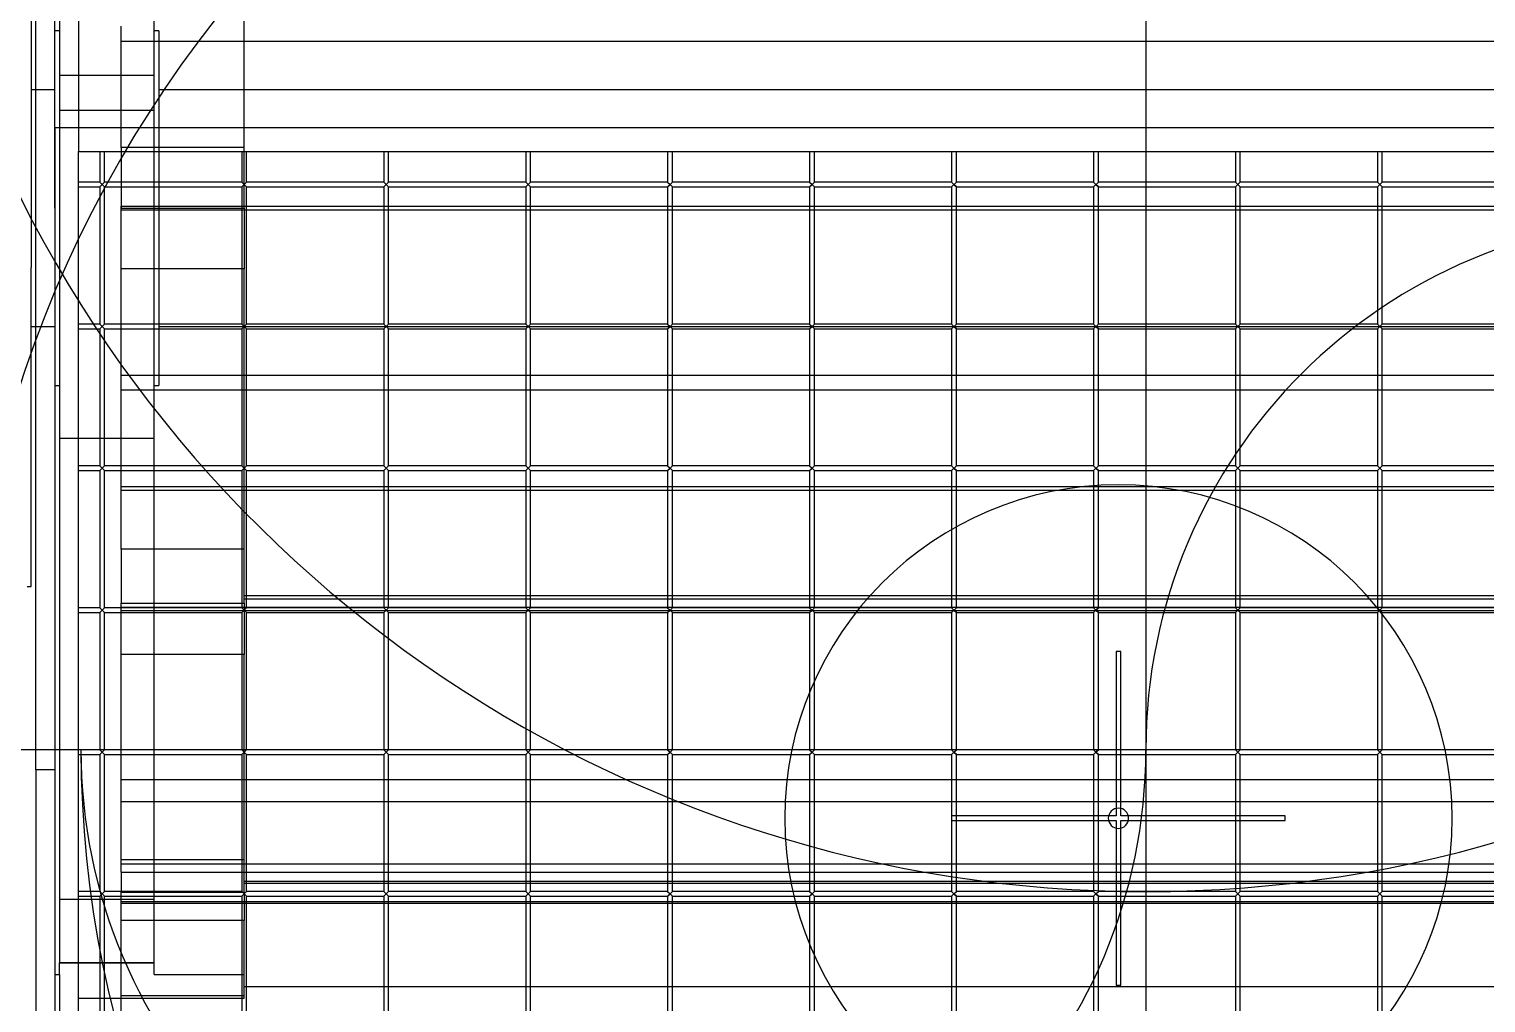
# Model space of a CAD drawing. Header units: millimetres. Extents: x 522027 to 600964, y -380282 to -298602.
# Drawn here: x 561155 to 561462.8, y -339827.7 to -339621.8 of the extents above; entities that cross this region are included whole.
import ezdxf

# ---------------------------------------------------------------- set-up
doc = ezdxf.new("R2010")
doc.units = ezdxf.units.MM
doc.layers.add('prlm-VMC', color=82, linetype='Continuous', lineweight=25)

msp = doc.modelspace()

# ---------------------------------------------------------------- linework, layer by layer
at = {"layer": 'prlm-VMC'}
for p, q in [((561391, -339178.89), (561391, -340099.13)), ((561160.46, -339642.63), (561160.46, -339384.63)), ((561165.46, -339389.63), (561165.46, -339647.63)), ((561156.46, -339778.4), (561156.46, -339540.87)), ((561155.46, -339579.63), (561155.46, -339672.15)), ((561200.46, -339659.63), (561200.46, -339587.51)), ((561161.46, -339597.63), (561161.46, -339638.97)), ((561181.46, -339638.97), (561181.46, -339597.63)), ((561160.46, -339659.63), (561160.46, -339622.13)), ((561161.46, -339622.13), (561160.46, -339622.13)), ((561174.46, -339624.33), (561174.46, -339621.19)), ((561182.46, -339622.13), (561181.46, -339622.13)), ((561182.46, -339622.13), (561182.46, -339659.63)), ((561174.46, -339624.33), (561604.96, -339624.33)), ((561174.46, -339646.78), (561174.46, -339624.34)), ((561181.46, -339631.58), (561161.46, -339631.58)), ((561181.46, -339631.58), (561161.46, -339631.58)), ((561160.46, -339634.63), (561155.46, -339634.63)), ((561587.96, -339634.63), (561182.46, -339634.63)), ((561181.46, -339638.97), (561161.46, -339638.97)), ((561161.46, -339638.97), (561161.46, -339659.63)), ((561181.46, -339638.97), (561161.46, -339638.97)), ((561181.46, -339659.63), (561181.46, -339638.97)), ((561609.96, -339642.63), (561160.46, -339642.63)), ((561160.46, -339642.63), (561160.46, -339934.63)), ((561165.46, -339929.63), (561165.46, -339647.63)), ((561165.46, -339647.63), (561604.96, -339647.63)), ((561169.96, -339647.63), (561169.96, -339654.13)), ((561170.96, -339654.13), (561170.96, -339647.63)), ((561174.46, -339646.78), (561174.46, -339659.63)), ((561200.46, -339646.78), (561174.46, -339646.78)), ((561199.96, -339647.63), (561199.96, -339654.13)), ((561200.96, -339654.13), (561200.96, -339647.63)), ((561229.96, -339647.63), (561229.96, -339654.13)), ((561230.96, -339654.13), (561230.96, -339647.63)), ((561259.96, -339647.63), (561259.96, -339654.13)), ((561260.96, -339654.13), (561260.96, -339647.63)), ((561289.96, -339647.63), (561289.96, -339654.13)), ((561290.96, -339654.13), (561290.96, -339647.63)), ((561319.96, -339647.63), (561319.96, -339654.13)), ((561320.96, -339654.13), (561320.96, -339647.63)), ((561349.96, -339647.63), (561349.96, -339654.13)), ((561350.96, -339654.13), (561350.96, -339647.63)), ((561379.96, -339647.63), (561379.96, -339654.13)), ((561380.96, -339654.13), (561380.96, -339647.63)), ((561409.96, -339647.63), (561409.96, -339654.13)), ((561410.96, -339654.13), (561410.96, -339647.63)), ((561439.96, -339647.63), (561439.96, -339654.13)), ((561440.96, -339654.13), (561440.96, -339647.63)), ((561169.96, -339654.13), (561165.46, -339654.13)), ((561169.96, -339654.13), (561170.46, -339654.63)), ((561169.96, -339654.13), (561170.46, -339654.63)), ((561170.46, -339654.63), (561170.96, -339654.13)), ((561170.96, -339654.13), (561170.46, -339654.63)), ((561199.96, -339654.13), (561170.96, -339654.13)), ((561199.96, -339654.13), (561200.46, -339654.63)), ((561199.96, -339654.13), (561200.46, -339654.63)), ((561200.46, -339654.63), (561200.96, -339654.13)), ((561200.96, -339654.13), (561200.46, -339654.63)), ((561229.96, -339654.13), (561200.96, -339654.13)), ((561229.96, -339654.13), (561230.46, -339654.63)), ((561229.96, -339654.13), (561230.46, -339654.63)), ((561230.46, -339654.63), (561230.96, -339654.13)), ((561230.96, -339654.13), (561230.46, -339654.63)), ((561259.96, -339654.13), (561230.96, -339654.13)), ((561259.96, -339654.13), (561260.46, -339654.63)), ((561259.96, -339654.13), (561260.46, -339654.63)), ((561260.46, -339654.63), (561260.96, -339654.13)), ((561260.96, -339654.13), (561260.46, -339654.63)), ((561289.96, -339654.13), (561260.96, -339654.13)), ((561289.96, -339655.13), (561290.96, -339654.13)), ((561289.96, -339654.13), (561290.46, -339654.63)), ((561289.96, -339654.13), (561290.46, -339654.63)), ((561289.96, -339655.13), (561290.96, -339654.13)), ((561290.46, -339654.63), (561290.96, -339654.13)), ((561319.96, -339654.13), (561290.96, -339654.13)), ((561319.96, -339655.13), (561320.96, -339654.13)), ((561319.96, -339654.13), (561320.46, -339654.63)), ((561319.96, -339654.13), (561320.46, -339654.63)), ((561319.96, -339655.13), (561320.96, -339654.13)), ((561320.46, -339654.63), (561320.96, -339654.13)), ((561349.96, -339654.13), (561320.96, -339654.13)), ((561349.96, -339655.13), (561350.96, -339654.13)), ((561349.96, -339654.13), (561350.46, -339654.63)), ((561349.96, -339655.13), (561350.96, -339654.13)), ((561349.96, -339654.13), (561350.46, -339654.63)), ((561349.96, -339655.13), (561350.96, -339654.13)), ((561379.96, -339654.13), (561350.96, -339654.13)), ((561379.96, -339655.13), (561380.96, -339654.13)), ((561379.96, -339654.13), (561380.46, -339654.63)), ((561379.96, -339655.13), (561380.96, -339654.13)), ((561379.96, -339654.13), (561380.46, -339654.63)), ((561379.96, -339655.13), (561380.96, -339654.13)), ((561409.96, -339654.13), (561380.96, -339654.13)), ((561409.96, -339655.13), (561410.96, -339654.13)), ((561409.96, -339654.13), (561410.46, -339654.63)), ((561409.96, -339655.13), (561410.96, -339654.13)), ((561409.96, -339654.13), (561410.46, -339654.63)), ((561409.96, -339655.13), (561410.96, -339654.13)), ((561439.96, -339654.13), (561410.96, -339654.13)), ((561439.96, -339655.13), (561440.96, -339654.13)), ((561439.96, -339654.13), (561440.46, -339654.63)), ((561439.96, -339655.13), (561440.96, -339654.13)), ((561439.96, -339654.13), (561440.46, -339654.63)), ((561439.96, -339655.13), (561440.96, -339654.13)), ((561469.96, -339654.13), (561440.96, -339654.13)), ((561165.46, -339655.13), (561169.96, -339655.13)), ((561169.96, -339655.13), (561170.46, -339654.63)), ((561169.96, -339655.13), (561170.46, -339654.63)), ((561169.96, -339655.13), (561169.96, -339684.13)), ((561170.96, -339655.13), (561170.46, -339654.63)), ((561170.46, -339654.63), (561170.96, -339655.13)), ((561170.96, -339655.13), (561199.96, -339655.13)), ((561170.96, -339684.13), (561170.96, -339655.13)), ((561199.96, -339655.13), (561200.46, -339654.63)), ((561199.96, -339655.13), (561200.46, -339654.63)), ((561199.96, -339655.13), (561199.96, -339684.13)), ((561200.96, -339655.13), (561200.46, -339654.63)), ((561200.46, -339654.63), (561200.96, -339655.13)), ((561200.96, -339655.13), (561229.96, -339655.13)), ((561200.96, -339684.13), (561200.96, -339655.13)), ((561229.96, -339655.13), (561230.46, -339654.63)), ((561229.96, -339655.13), (561230.46, -339654.63)), ((561229.96, -339655.13), (561229.96, -339684.13)), ((561230.96, -339655.13), (561230.46, -339654.63)), ((561230.46, -339654.63), (561230.96, -339655.13)), ((561230.96, -339655.13), (561259.96, -339655.13)), ((561230.96, -339684.13), (561230.96, -339655.13)), ((561259.96, -339655.13), (561260.46, -339654.63)), ((561259.96, -339655.13), (561260.46, -339654.63)), ((561259.96, -339655.13), (561259.96, -339684.13)), ((561260.96, -339655.13), (561260.46, -339654.63)), ((561260.46, -339654.63), (561260.96, -339655.13)), ((561260.96, -339655.13), (561289.96, -339655.13)), ((561260.96, -339684.13), (561260.96, -339655.13)), ((561289.96, -339655.13), (561290.46, -339654.63)), ((561289.96, -339655.13), (561289.96, -339684.13)), ((561290.96, -339655.13), (561290.46, -339654.63)), ((561290.46, -339654.63), (561290.96, -339655.13)), ((561290.96, -339655.13), (561319.96, -339655.13)), ((561290.96, -339684.13), (561290.96, -339655.13)), ((561319.96, -339655.13), (561320.46, -339654.63)), ((561319.96, -339655.13), (561319.96, -339684.13)), ((561320.96, -339655.13), (561320.46, -339654.63)), ((561320.46, -339654.63), (561320.96, -339655.13)), ((561320.96, -339655.13), (561349.96, -339655.13)), ((561320.96, -339684.13), (561320.96, -339655.13)), ((561349.96, -339655.13), (561350.46, -339654.63)), ((561349.96, -339655.13), (561349.96, -339684.13)), ((561350.96, -339655.13), (561350.46, -339654.63)), ((561350.46, -339654.63), (561350.96, -339655.13)), ((561350.96, -339655.13), (561379.96, -339655.13)), ((561350.96, -339684.13), (561350.96, -339655.13)), ((561379.96, -339655.13), (561380.46, -339654.63)), ((561379.96, -339655.13), (561379.96, -339684.13)), ((561380.96, -339655.13), (561380.46, -339654.63)), ((561380.46, -339654.63), (561380.96, -339655.13)), ((561380.96, -339655.13), (561409.96, -339655.13)), ((561380.96, -339684.13), (561380.96, -339655.13)), ((561409.96, -339655.13), (561410.46, -339654.63)), ((561409.96, -339655.13), (561409.96, -339684.13)), ((561410.96, -339655.13), (561410.46, -339654.63)), ((561410.46, -339654.63), (561410.96, -339655.13)), ((561410.96, -339655.13), (561439.96, -339655.13)), ((561410.96, -339684.13), (561410.96, -339655.13)), ((561439.96, -339655.13), (561440.46, -339654.63)), ((561439.96, -339655.13), (561439.96, -339684.13)), ((561440.96, -339655.13), (561440.46, -339654.63)), ((561440.46, -339654.63), (561440.96, -339655.13)), ((561440.96, -339655.13), (561469.96, -339655.13)), ((561440.96, -339684.13), (561440.96, -339655.13)), ((561160.46, -339659.63), (561160.46, -339697.13)), ((561161.46, -339659.63), (561161.46, -339708.35)), ((561174.46, -339659.24), (561199.96, -339659.24)), ((561174.46, -339684.13), (561174.46, -339659.24)), ((561174.46, -339659.63), (561200.46, -339659.63)), ((561174.46, -339659.63), (561200.46, -339659.63)), ((561174.46, -339660.02), (561604.96, -339660.02)), ((561181.46, -339708.35), (561181.46, -339659.63)), ((561182.46, -339659.63), (561182.46, -339697.13)), ((561199.96, -339659.24), (561200.96, -339659.24)), ((561200.46, -339659.24), (561574.96, -339659.24)), ((561200.46, -339659.63), (561200.46, -339660.02)), ((561200.46, -339660.02), (561200.46, -339672.49)), ((561200.46, -339660.02), (561574.96, -339660.02)), ((561200.96, -339659.24), (561229.96, -339659.24)), ((561229.96, -339659.24), (561230.96, -339659.24)), ((561230.96, -339659.24), (561259.96, -339659.24)), ((561259.96, -339659.24), (561260.96, -339659.24)), ((561260.96, -339659.24), (561289.96, -339659.24)), ((561289.96, -339659.24), (561290.96, -339659.24)), ((561290.96, -339659.24), (561319.96, -339659.24)), ((561319.96, -339659.24), (561320.96, -339659.24)), ((561320.96, -339659.24), (561349.96, -339659.24)), ((561349.96, -339659.24), (561350.96, -339659.24)), ((561350.96, -339659.24), (561379.96, -339659.24)), ((561379.96, -339659.24), (561380.96, -339659.24)), ((561380.96, -339659.24), (561409.96, -339659.24)), ((561409.96, -339659.24), (561410.96, -339659.24)), ((561410.96, -339659.24), (561439.96, -339659.24)), ((561439.96, -339659.24), (561440.96, -339659.24)), ((561440.96, -339659.24), (561469.96, -339659.24)), ((561155.46, -339739.63), (561155.46, -339672.15)), ((561200.46, -339672.49), (561174.46, -339672.49)), ((561200.46, -339743.13), (561200.46, -339672.49)), ((561155.46, -339684.63), (561160.46, -339684.63)), ((561169.96, -339684.13), (561165.46, -339684.13)), ((561169.96, -339684.13), (561170.46, -339684.63)), ((561169.96, -339684.13), (561170.46, -339684.63)), ((561169.96, -339685.13), (561170.46, -339684.63)), ((561169.96, -339685.13), (561170.46, -339684.63)), ((561170.46, -339684.63), (561170.96, -339684.13)), ((561170.96, -339684.13), (561170.46, -339684.63)), ((561170.96, -339685.13), (561170.46, -339684.63)), ((561170.46, -339684.63), (561170.96, -339685.13)), ((561199.96, -339684.13), (561170.96, -339684.13)), ((561174.46, -339685.13), (561174.46, -339684.13)), ((561182.46, -339684.63), (561587.96, -339684.63)), ((561199.96, -339684.13), (561200.46, -339684.63)), ((561199.96, -339684.13), (561200.46, -339684.63)), ((561199.96, -339685.13), (561200.46, -339684.63)), ((561199.96, -339685.13), (561200.46, -339684.63)), ((561200.46, -339684.63), (561200.96, -339684.13)), ((561200.96, -339684.13), (561200.46, -339684.63)), ((561200.96, -339685.13), (561200.46, -339684.63)), ((561200.46, -339684.63), (561200.96, -339685.13)), ((561229.96, -339684.13), (561200.96, -339684.13)), ((561229.96, -339684.13), (561230.46, -339684.63)), ((561229.96, -339684.13), (561230.46, -339684.63)), ((561229.96, -339685.13), (561230.46, -339684.63)), ((561229.96, -339685.13), (561230.46, -339684.63)), ((561230.46, -339684.63), (561230.96, -339684.13)), ((561230.96, -339684.13), (561230.46, -339684.63)), ((561230.96, -339685.13), (561230.46, -339684.63)), ((561230.46, -339684.63), (561230.96, -339685.13)), ((561259.96, -339684.13), (561230.96, -339684.13)), ((561259.96, -339685.13), (561260.96, -339684.13)), ((561259.96, -339684.13), (561260.46, -339684.63)), ((561259.96, -339684.13), (561260.46, -339684.63)), ((561259.96, -339685.13), (561260.96, -339684.13)), ((561259.96, -339685.13), (561260.46, -339684.63)), ((561260.46, -339684.63), (561260.96, -339684.13)), ((561260.96, -339685.13), (561260.46, -339684.63)), ((561260.46, -339684.63), (561260.96, -339685.13)), ((561289.96, -339684.13), (561260.96, -339684.13)), ((561289.96, -339685.13), (561290.96, -339684.13)), ((561289.96, -339684.13), (561290.46, -339684.63)), ((561289.96, -339684.13), (561290.46, -339684.63)), ((561289.96, -339685.13), (561290.96, -339684.13)), ((561289.96, -339685.13), (561290.46, -339684.63)), ((561290.46, -339684.63), (561290.96, -339684.13)), ((561290.96, -339685.13), (561290.46, -339684.63)), ((561290.46, -339684.63), (561290.96, -339685.13)), ((561319.96, -339684.13), (561290.96, -339684.13)), ((561319.96, -339685.13), (561320.96, -339684.13)), ((561319.96, -339684.13), (561320.46, -339684.63)), ((561319.96, -339684.13), (561320.46, -339684.63)), ((561319.96, -339685.13), (561320.96, -339684.13)), ((561319.96, -339685.13), (561320.46, -339684.63)), ((561320.46, -339684.63), (561320.96, -339684.13)), ((561320.96, -339685.13), (561320.46, -339684.63)), ((561320.46, -339684.63), (561320.96, -339685.13)), ((561349.96, -339684.13), (561320.96, -339684.13)), ((561349.96, -339685.13), (561350.96, -339684.13)), ((561349.96, -339684.13), (561350.46, -339684.63)), ((561349.96, -339685.13), (561350.96, -339684.13)), ((561349.96, -339684.13), (561350.46, -339684.63)), ((561349.96, -339685.13), (561350.96, -339684.13)), ((561349.96, -339685.13), (561350.46, -339684.63)), ((561350.96, -339685.13), (561350.46, -339684.63)), ((561350.46, -339684.63), (561350.96, -339685.13)), ((561379.96, -339684.13), (561350.96, -339684.13)), ((561379.96, -339685.13), (561380.96, -339684.13)), ((561379.96, -339684.13), (561380.46, -339684.63)), ((561379.96, -339685.13), (561380.96, -339684.13)), ((561379.96, -339684.13), (561380.46, -339684.63)), ((561379.96, -339685.13), (561380.96, -339684.13)), ((561379.96, -339685.13), (561380.46, -339684.63)), ((561380.96, -339685.13), (561380.46, -339684.63)), ((561380.46, -339684.63), (561380.96, -339685.13)), ((561409.96, -339684.13), (561380.96, -339684.13)), ((561409.96, -339685.13), (561410.96, -339684.13)), ((561409.96, -339684.13), (561410.46, -339684.63)), ((561409.96, -339685.13), (561410.96, -339684.13)), ((561409.96, -339684.13), (561410.46, -339684.63)), ((561409.96, -339685.13), (561410.96, -339684.13)), ((561409.96, -339685.13), (561410.46, -339684.63)), ((561410.96, -339685.13), (561410.46, -339684.63)), ((561410.46, -339684.63), (561410.96, -339685.13)), ((561439.96, -339684.13), (561410.96, -339684.13)), ((561439.96, -339685.13), (561440.96, -339684.13)), ((561439.96, -339684.13), (561440.46, -339684.63)), ((561439.96, -339684.13), (561440.46, -339684.63)), ((561439.96, -339685.13), (561440.96, -339684.13)), ((561439.96, -339685.13), (561440.46, -339684.63)), ((561440.46, -339684.63), (561440.96, -339684.13)), ((561440.96, -339685.13), (561440.46, -339684.63)), ((561440.46, -339684.63), (561440.96, -339685.13)), ((561469.96, -339684.13), (561440.96, -339684.13)), ((561165.46, -339685.13), (561169.96, -339685.13)), ((561169.96, -339685.13), (561169.96, -339714.13)), ((561170.96, -339685.13), (561199.96, -339685.13)), ((561170.96, -339714.13), (561170.96, -339685.13)), ((561174.46, -339714.13), (561174.46, -339685.13)), ((561199.96, -339685.13), (561199.96, -339714.13)), ((561200.96, -339685.13), (561229.96, -339685.13)), ((561200.96, -339714.13), (561200.96, -339685.13)), ((561229.96, -339685.13), (561229.96, -339714.13)), ((561230.96, -339685.13), (561259.96, -339685.13)), ((561230.96, -339714.13), (561230.96, -339685.13)), ((561259.96, -339685.13), (561259.96, -339714.13)), ((561260.96, -339685.13), (561289.96, -339685.13)), ((561260.96, -339714.13), (561260.96, -339685.13)), ((561289.96, -339685.13), (561289.96, -339714.13)), ((561290.96, -339685.13), (561319.96, -339685.13)), ((561290.96, -339714.13), (561290.96, -339685.13)), ((561319.96, -339685.13), (561319.96, -339714.13)), ((561320.96, -339685.13), (561349.96, -339685.13)), ((561320.96, -339714.13), (561320.96, -339685.13)), ((561349.96, -339685.13), (561349.96, -339714.13)), ((561350.96, -339685.13), (561379.96, -339685.13)), ((561350.96, -339714.13), (561350.96, -339685.13)), ((561379.96, -339685.13), (561379.96, -339714.13)), ((561380.96, -339685.13), (561409.96, -339685.13)), ((561380.96, -339714.13), (561380.96, -339685.13)), ((561409.96, -339685.13), (561409.96, -339714.13)), ((561410.96, -339685.13), (561439.96, -339685.13)), ((561410.96, -339714.13), (561410.96, -339685.13)), ((561439.96, -339685.13), (561439.96, -339714.13)), ((561440.96, -339685.13), (561469.96, -339685.13)), ((561440.96, -339714.13), (561440.96, -339685.13)), ((561160.46, -339697.13), (561161.46, -339697.13)), ((561174.46, -339694.93), (561604.96, -339694.93)), ((561181.46, -339697.13), (561182.46, -339697.13)), ((561174.46, -339698.08), (561604.96, -339698.08)), ((561181.46, -339708.35), (561161.46, -339708.35)), ((561161.46, -339708.35), (561161.46, -339805.77)), ((561181.46, -339708.35), (561161.46, -339708.35)), ((561181.46, -339805.77), (561181.46, -339708.35)), ((561169.96, -339714.13), (561165.46, -339714.13)), ((561165.46, -339715.13), (561169.96, -339715.13)), ((561169.96, -339714.13), (561170.46, -339714.63)), ((561169.96, -339714.13), (561170.46, -339714.63)), ((561169.96, -339715.13), (561170.46, -339714.63)), ((561169.96, -339715.13), (561170.46, -339714.63)), ((561169.96, -339715.13), (561169.96, -339744.13)), ((561170.46, -339714.63), (561170.96, -339714.13)), ((561170.96, -339714.13), (561170.46, -339714.63)), ((561170.96, -339715.13), (561170.46, -339714.63)), ((561170.46, -339714.63), (561170.96, -339715.13)), ((561199.96, -339714.13), (561170.96, -339714.13)), ((561170.96, -339715.13), (561199.96, -339715.13)), ((561170.96, -339744.13), (561170.96, -339715.13)), ((561174.46, -339715.13), (561174.46, -339714.13)), ((561174.46, -339718.5), (561174.46, -339715.13)), ((561199.96, -339714.13), (561200.46, -339714.63)), ((561199.96, -339714.13), (561200.46, -339714.63)), ((561199.96, -339715.13), (561200.46, -339714.63)), ((561199.96, -339715.13), (561200.46, -339714.63)), ((561199.96, -339715.13), (561199.96, -339744.13)), ((561200.46, -339714.63), (561200.96, -339714.13)), ((561200.96, -339714.13), (561200.46, -339714.63)), ((561200.96, -339715.13), (561200.46, -339714.63)), ((561200.46, -339714.63), (561200.96, -339715.13)), ((561229.96, -339714.13), (561200.96, -339714.13)), ((561200.96, -339715.13), (561229.96, -339715.13)), ((561200.96, -339744.13), (561200.96, -339715.13)), ((561229.96, -339715.13), (561230.96, -339714.13)), ((561229.96, -339714.13), (561230.46, -339714.63)), ((561229.96, -339714.13), (561230.46, -339714.63)), ((561229.96, -339715.13), (561230.96, -339714.13)), ((561229.96, -339715.13), (561230.46, -339714.63)), ((561229.96, -339715.13), (561229.96, -339744.13)), ((561230.46, -339714.63), (561230.96, -339714.13)), ((561230.96, -339715.13), (561230.46, -339714.63)), ((561230.46, -339714.63), (561230.96, -339715.13)), ((561259.96, -339714.13), (561230.96, -339714.13)), ((561230.96, -339715.13), (561259.96, -339715.13)), ((561230.96, -339744.13), (561230.96, -339715.13)), ((561259.96, -339715.13), (561260.96, -339714.13)), ((561259.96, -339714.13), (561260.46, -339714.63)), ((561259.96, -339714.13), (561260.46, -339714.63)), ((561259.96, -339715.13), (561260.96, -339714.13)), ((561259.96, -339715.13), (561260.46, -339714.63)), ((561259.96, -339715.13), (561259.96, -339744.13)), ((561260.46, -339714.63), (561260.96, -339714.13)), ((561260.96, -339715.13), (561260.46, -339714.63)), ((561260.46, -339714.63), (561260.96, -339715.13)), ((561289.96, -339714.13), (561260.96, -339714.13)), ((561260.96, -339715.13), (561289.96, -339715.13)), ((561260.96, -339744.13), (561260.96, -339715.13)), ((561289.96, -339715.13), (561290.96, -339714.13)), ((561289.96, -339714.13), (561290.46, -339714.63)), ((561289.96, -339714.13), (561290.46, -339714.63)), ((561289.96, -339715.13), (561290.96, -339714.13)), ((561289.96, -339715.13), (561290.46, -339714.63)), ((561289.96, -339715.13), (561289.96, -339744.13)), ((561290.46, -339714.63), (561290.96, -339714.13)), ((561290.96, -339715.13), (561290.46, -339714.63)), ((561290.46, -339714.63), (561290.96, -339715.13)), ((561319.96, -339714.13), (561290.96, -339714.13)), ((561290.96, -339715.13), (561319.96, -339715.13)), ((561290.96, -339744.13), (561290.96, -339715.13)), ((561319.96, -339715.13), (561320.96, -339714.13)), ((561319.96, -339714.13), (561320.46, -339714.63)), ((561319.96, -339714.13), (561320.46, -339714.63)), ((561319.96, -339715.13), (561320.96, -339714.13)), ((561319.96, -339715.13), (561320.46, -339714.63)), ((561319.96, -339715.13), (561319.96, -339744.13)), ((561320.46, -339714.63), (561320.96, -339714.13)), ((561320.96, -339715.13), (561320.46, -339714.63)), ((561320.46, -339714.63), (561320.96, -339715.13)), ((561349.96, -339714.13), (561320.96, -339714.13)), ((561320.96, -339715.13), (561349.96, -339715.13)), ((561320.96, -339744.13), (561320.96, -339715.13)), ((561349.96, -339715.13), (561350.96, -339714.13)), ((561349.96, -339714.13), (561350.46, -339714.63)), ((561349.96, -339715.13), (561350.96, -339714.13)), ((561349.96, -339714.13), (561350.46, -339714.63)), ((561349.96, -339715.13), (561350.96, -339714.13)), ((561349.96, -339715.13), (561350.46, -339714.63)), ((561349.96, -339715.13), (561349.96, -339727.58)), ((561350.96, -339715.13), (561350.46, -339714.63)), ((561350.46, -339714.63), (561350.96, -339715.13)), ((561379.96, -339714.13), (561350.96, -339714.13)), ((561350.96, -339715.13), (561379.96, -339715.13)), ((561350.96, -339727.01), (561350.96, -339715.13)), ((561379.96, -339715.13), (561380.96, -339714.13)), ((561379.96, -339714.13), (561380.46, -339714.63)), ((561379.96, -339715.13), (561380.96, -339714.13)), ((561379.96, -339714.13), (561380.46, -339714.63)), ((561379.96, -339715.13), (561380.96, -339714.13)), ((561379.96, -339715.13), (561380.46, -339714.63)), ((561379.96, -339715.13), (561379.96, -339718.33)), ((561380.96, -339715.13), (561380.46, -339714.63)), ((561380.46, -339714.63), (561380.96, -339715.13)), ((561409.96, -339714.13), (561380.96, -339714.13)), ((561380.96, -339715.13), (561409.96, -339715.13)), ((561380.96, -339718.26), (561380.96, -339715.13)), ((561409.96, -339715.13), (561410.96, -339714.13)), ((561409.96, -339714.13), (561410.46, -339714.63)), ((561409.96, -339714.13), (561410.46, -339714.63)), ((561409.96, -339715.13), (561410.96, -339714.13)), ((561409.96, -339715.13), (561410.46, -339714.63)), ((561409.96, -339715.13), (561409.96, -339722.62)), ((561410.46, -339714.63), (561410.96, -339714.13)), ((561410.96, -339715.13), (561410.46, -339714.63)), ((561410.46, -339714.63), (561410.96, -339715.13)), ((561439.96, -339714.13), (561410.96, -339714.13)), ((561410.96, -339715.13), (561439.96, -339715.13)), ((561410.96, -339723), (561410.96, -339715.13)), ((561439.96, -339715.13), (561440.96, -339714.13)), ((561439.96, -339714.13), (561440.46, -339714.63)), ((561439.96, -339714.13), (561440.46, -339714.63)), ((561439.96, -339715.13), (561440.96, -339714.13)), ((561439.96, -339715.13), (561440.46, -339714.63)), ((561439.96, -339715.13), (561439.96, -339744.13)), ((561440.46, -339714.63), (561440.96, -339714.13)), ((561440.96, -339715.13), (561440.46, -339714.63)), ((561440.46, -339714.63), (561440.96, -339715.13)), ((561469.96, -339714.13), (561440.96, -339714.13)), ((561440.96, -339715.13), (561469.96, -339715.13)), ((561440.96, -339744.13), (561440.96, -339715.13)), ((561174.46, -339718.5), (561199.96, -339718.5)), ((561174.46, -339719.29), (561174.46, -339718.5)), ((561199.96, -339718.5), (561200.96, -339718.5)), ((561200.96, -339718.5), (561229.96, -339718.5)), ((561229.96, -339718.5), (561230.96, -339718.5)), ((561230.96, -339718.5), (561259.96, -339718.5)), ((561259.96, -339718.5), (561260.96, -339718.5)), ((561260.96, -339718.5), (561289.96, -339718.5)), ((561289.96, -339718.5), (561290.96, -339718.5)), ((561290.96, -339718.5), (561319.96, -339718.5)), ((561319.96, -339718.5), (561320.96, -339718.5)), ((561320.96, -339718.5), (561349.96, -339718.5)), ((561349.96, -339718.5), (561350.96, -339718.5)), ((561350.96, -339718.5), (561378, -339718.5)), ((561378, -339718.5), (561392.43, -339718.5)), ((561379.96, -339718.33), (561379.96, -339744.13)), ((561380.96, -339744.13), (561380.96, -339718.26)), ((561392.43, -339718.5), (561409.96, -339718.5)), ((561409.96, -339718.5), (561410.96, -339718.5)), ((561410.96, -339718.5), (561439.96, -339718.5)), ((561439.96, -339718.5), (561440.96, -339718.5)), ((561440.96, -339718.5), (561469.96, -339718.5)), ((561174.46, -339731.75), (561174.46, -339719.29)), ((561174.46, -339719.29), (561199.96, -339719.29)), ((561199.96, -339719.29), (561200.96, -339719.29)), ((561200.96, -339719.29), (561229.96, -339719.29)), ((561229.96, -339719.29), (561230.96, -339719.29)), ((561230.96, -339719.29), (561259.96, -339719.29)), ((561259.96, -339719.29), (561260.96, -339719.29)), ((561260.96, -339719.29), (561289.96, -339719.29)), ((561289.96, -339719.29), (561290.96, -339719.29)), ((561290.96, -339719.29), (561319.96, -339719.29)), ((561319.96, -339719.29), (561320.96, -339719.29)), ((561320.96, -339719.29), (561349.96, -339719.29)), ((561349.96, -339719.29), (561350.96, -339719.29)), ((561350.96, -339719.29), (561372.52, -339719.29)), ((561372.52, -339719.29), (561397.91, -339719.29)), ((561397.91, -339719.29), (561409.96, -339719.29)), ((561409.96, -339719.29), (561410.96, -339719.29)), ((561410.96, -339719.29), (561439.96, -339719.29)), ((561439.96, -339719.29), (561440.96, -339719.29)), ((561440.96, -339719.29), (561469.96, -339719.29)), ((561409.96, -339722.62), (561409.96, -339744.13)), ((561410.96, -339744.13), (561410.96, -339723)), ((561349.96, -339727.58), (561349.96, -339744.13)), ((561350.96, -339744.13), (561350.96, -339727.01)), ((561200.46, -339731.75), (561174.46, -339731.75)), ((561174.46, -339731.75), (561174.46, -339743.13)), ((561154.63, -339739.63), (561155.46, -339739.63)), ((561174.46, -339744.03), (561174.46, -339743.13)), ((561174.46, -339743.13), (561199.96, -339743.13)), ((561174.46, -339743.13), (561200.46, -339743.13)), ((561199.96, -339743.13), (561200.46, -339743.13)), ((561200.46, -339741.56), (561200.96, -339741.56)), ((561200.46, -339742.24), (561200.96, -339742.24)), ((561200.46, -339743.13), (561200.46, -339754.02)), ((561200.96, -339742.24), (561229.96, -339742.24)), ((561200.96, -339741.56), (561229.96, -339741.56)), ((561229.96, -339742.24), (561230.96, -339742.24)), ((561229.96, -339741.56), (561230.96, -339741.56)), ((561230.96, -339742.24), (561259.96, -339742.24)), ((561230.96, -339741.56), (561259.96, -339741.56)), ((561259.96, -339742.24), (561260.96, -339742.24)), ((561259.96, -339741.56), (561260.96, -339741.56)), ((561260.96, -339742.24), (561289.96, -339742.24)), ((561260.96, -339741.56), (561289.96, -339741.56)), ((561289.96, -339742.24), (561290.96, -339742.24)), ((561289.96, -339741.56), (561290.96, -339741.56)), ((561290.96, -339742.24), (561319.96, -339742.24)), ((561290.96, -339741.56), (561319.97, -339741.56)), ((561319.96, -339742.24), (561320.96, -339742.24)), ((561319.97, -339741.56), (561320.97, -339741.56)), ((561320.96, -339742.24), (561332.13, -339742.24)), ((561320.97, -339741.56), (561332.73, -339741.56)), ((561332.13, -339742.24), (561438.3, -339742.24)), ((561332.73, -339741.56), (561437.7, -339741.56)), ((561437.7, -339741.56), (561439.97, -339741.56)), ((561438.3, -339742.24), (561439.96, -339742.24)), ((561439.96, -339742.24), (561440.96, -339742.24)), ((561439.97, -339741.56), (561440.97, -339741.56)), ((561440.96, -339742.24), (561469.96, -339742.24)), ((561440.97, -339741.56), (561469.96, -339741.56)), ((561169.96, -339744.13), (561165.46, -339744.13)), ((561165.46, -339745.13), (561169.96, -339745.13)), ((561169.96, -339744.13), (561170.46, -339744.63)), ((561169.96, -339744.13), (561170.46, -339744.63)), ((561169.96, -339745.13), (561170.46, -339744.63)), ((561169.96, -339745.13), (561170.46, -339744.63)), ((561169.96, -339745.13), (561169.96, -339774.13)), ((561170.46, -339744.63), (561170.96, -339744.13)), ((561170.96, -339744.13), (561170.46, -339744.63)), ((561170.96, -339745.13), (561170.46, -339744.63)), ((561170.46, -339744.63), (561170.96, -339745.13)), ((561199.96, -339744.13), (561170.96, -339744.13)), ((561170.96, -339745.13), (561199.96, -339745.13)), ((561170.96, -339774.13), (561170.96, -339745.13)), ((561174.46, -339744.13), (561174.46, -339744.03)), ((561174.46, -339744.03), (561199.96, -339744.03)), ((561174.46, -339745.13), (561174.46, -339744.13)), ((561174.46, -339744.71), (561604.96, -339744.71)), ((561174.46, -339774.13), (561174.46, -339745.13)), ((561199.96, -339744.03), (561200.96, -339744.03)), ((561199.96, -339745.13), (561200.96, -339744.13)), ((561199.96, -339744.13), (561200.46, -339744.63)), ((561199.96, -339744.13), (561200.46, -339744.63)), ((561199.96, -339745.13), (561200.96, -339744.13)), ((561199.96, -339745.13), (561200.46, -339744.63)), ((561199.96, -339745.13), (561199.96, -339774.13)), ((561200.46, -339744.63), (561200.96, -339744.13)), ((561200.96, -339745.13), (561200.46, -339744.63)), ((561200.46, -339744.63), (561200.96, -339745.13)), ((561200.96, -339744.03), (561229.96, -339744.03)), ((561229.96, -339744.13), (561200.96, -339744.13)), ((561200.96, -339745.13), (561229.96, -339745.13)), ((561200.96, -339774.13), (561200.96, -339745.13)), ((561229.96, -339744.03), (561230.96, -339744.03)), ((561229.96, -339745.13), (561230.96, -339744.13)), ((561229.96, -339744.13), (561230.46, -339744.63)), ((561229.96, -339744.13), (561230.46, -339744.63)), ((561229.96, -339745.13), (561230.96, -339744.13)), ((561229.96, -339745.13), (561230.46, -339744.63)), ((561229.96, -339745.13), (561229.96, -339774.13)), ((561230.46, -339744.63), (561230.96, -339744.13)), ((561230.96, -339745.13), (561230.46, -339744.63)), ((561230.46, -339744.63), (561230.96, -339745.13)), ((561230.96, -339744.03), (561259.96, -339744.03)), ((561259.96, -339744.13), (561230.96, -339744.13)), ((561230.96, -339745.13), (561259.96, -339745.13)), ((561230.96, -339774.13), (561230.96, -339745.13)), ((561259.96, -339744.03), (561260.96, -339744.03)), ((561259.96, -339745.13), (561260.96, -339744.13)), ((561259.96, -339744.13), (561260.46, -339744.63)), ((561259.96, -339744.13), (561260.46, -339744.63)), ((561259.96, -339745.13), (561260.96, -339744.13)), ((561259.96, -339745.13), (561260.46, -339744.63)), ((561259.96, -339745.13), (561259.96, -339774.13)), ((561260.46, -339744.63), (561260.96, -339744.13)), ((561260.96, -339745.13), (561260.46, -339744.63)), ((561260.46, -339744.63), (561260.96, -339745.13)), ((561260.96, -339744.03), (561289.96, -339744.03)), ((561289.96, -339744.13), (561260.96, -339744.13)), ((561260.96, -339745.13), (561289.96, -339745.13)), ((561260.96, -339774.13), (561260.96, -339745.13)), ((561289.96, -339744.03), (561290.96, -339744.03)), ((561289.96, -339745.13), (561290.96, -339744.13)), ((561289.96, -339744.13), (561290.46, -339744.63)), ((561289.96, -339744.13), (561290.46, -339744.63)), ((561289.96, -339745.13), (561290.96, -339744.13)), ((561289.96, -339745.13), (561290.46, -339744.63)), ((561289.96, -339745.13), (561289.96, -339774.13)), ((561290.46, -339744.63), (561290.96, -339744.13)), ((561290.96, -339745.13), (561290.46, -339744.63)), ((561290.46, -339744.63), (561290.96, -339745.13)), ((561290.96, -339744.03), (561319.96, -339744.03)), ((561319.96, -339744.13), (561290.96, -339744.13)), ((561290.96, -339745.13), (561319.96, -339745.13)), ((561290.96, -339774.13), (561290.96, -339745.13)), ((561319.96, -339744.03), (561320.96, -339744.03)), ((561319.96, -339745.13), (561320.96, -339744.13)), ((561319.96, -339744.13), (561320.46, -339744.63)), ((561319.96, -339744.13), (561320.46, -339744.63)), ((561319.96, -339745.13), (561320.96, -339744.13)), ((561319.96, -339745.13), (561320.46, -339744.63)), ((561319.96, -339745.13), (561319.96, -339761.94)), ((561320.46, -339744.63), (561320.96, -339744.13)), ((561320.96, -339745.13), (561320.46, -339744.63)), ((561320.46, -339744.63), (561320.96, -339745.13)), ((561320.96, -339744.03), (561330.62, -339744.03)), ((561330.53, -339744.13), (561320.96, -339744.13)), ((561320.96, -339745.13), (561329.74, -339745.13)), ((561320.96, -339759.61), (561320.96, -339745.13)), ((561329.74, -339745.13), (561349.96, -339745.13)), ((561349.96, -339744.13), (561330.53, -339744.13)), ((561330.62, -339744.03), (561439.81, -339744.03)), ((561349.96, -339745.13), (561350.96, -339744.13)), ((561349.96, -339744.13), (561350.46, -339744.63)), ((561349.96, -339745.13), (561350.96, -339744.13)), ((561349.96, -339744.13), (561350.46, -339744.63)), ((561349.96, -339745.13), (561350.96, -339744.13)), ((561349.96, -339745.13), (561350.46, -339744.63)), ((561349.96, -339745.13), (561349.96, -339774.13)), ((561350.96, -339745.13), (561350.46, -339744.63)), ((561350.46, -339744.63), (561350.96, -339745.13)), ((561379.96, -339744.13), (561350.96, -339744.13)), ((561350.96, -339745.13), (561379.96, -339745.13)), ((561350.96, -339774.13), (561350.96, -339745.13)), ((561379.96, -339744.13), (561380.46, -339744.63)), ((561379.96, -339744.13), (561380.46, -339744.63)), ((561379.96, -339745.13), (561380.46, -339744.63)), ((561379.96, -339745.13), (561380.46, -339744.63)), ((561379.96, -339745.13), (561379.96, -339774.13)), ((561380.46, -339744.63), (561380.96, -339744.13)), ((561380.96, -339744.13), (561380.46, -339744.63)), ((561380.96, -339745.13), (561380.46, -339744.63)), ((561380.46, -339744.63), (561380.96, -339745.13)), ((561409.96, -339744.13), (561380.96, -339744.13)), ((561380.96, -339745.13), (561409.96, -339745.13)), ((561380.96, -339774.13), (561380.96, -339745.13)), ((561409.96, -339745.13), (561410.96, -339744.13)), ((561409.96, -339744.13), (561410.46, -339744.63)), ((561409.96, -339744.13), (561410.46, -339744.63)), ((561409.96, -339745.13), (561410.96, -339744.13)), ((561409.96, -339745.13), (561410.46, -339744.63)), ((561409.96, -339745.13), (561409.96, -339774.13)), ((561410.46, -339744.63), (561410.96, -339744.13)), ((561410.96, -339745.13), (561410.46, -339744.63)), ((561410.46, -339744.63), (561410.96, -339745.13)), ((561439.9, -339744.13), (561410.96, -339744.13)), ((561410.96, -339745.13), (561439.96, -339745.13)), ((561410.96, -339774.13), (561410.96, -339745.13)), ((561439.81, -339744.03), (561439.96, -339744.03)), ((561439.96, -339744.13), (561439.9, -339744.13)), ((561439.96, -339744.03), (561440.96, -339744.03)), ((561439.96, -339745.13), (561440.96, -339744.13)), ((561439.96, -339744.13), (561440.46, -339744.63)), ((561439.96, -339744.13), (561440.46, -339744.63)), ((561439.96, -339745.13), (561440.96, -339744.13)), ((561439.96, -339745.13), (561440.37, -339744.73)), ((561439.96, -339745.13), (561439.96, -339774.13)), ((561440.37, -339744.73), (561440.46, -339744.63)), ((561440.46, -339744.63), (561440.96, -339744.13)), ((561440.96, -339745.13), (561440.46, -339744.63)), ((561440.46, -339744.63), (561440.96, -339745.13)), ((561440.96, -339744.03), (561469.96, -339744.03)), ((561469.96, -339744.13), (561440.96, -339744.13)), ((561440.96, -339745.13), (561469.96, -339745.13)), ((561440.96, -339745.48), (561440.96, -339745.13)), ((561440.96, -339774.13), (561440.96, -339745.48)), ((561200.46, -339754.02), (561174.46, -339754.02)), ((561200.46, -339804.26), (561200.46, -339754.02)), ((561385.71, -339753.38), (561384.71, -339753.38)), ((561384.71, -339753.38), (561384.71, -339788.13)), ((561385.71, -339788.13), (561385.71, -339753.38)), ((561319.96, -339761.94), (561319.96, -339774.13)), ((561320.96, -339774.13), (561320.96, -339759.61)), ((561716, -339774.13), (561066, -339774.13)), ((561169.96, -339774.13), (561165.46, -339774.13)), ((561169.96, -339775.13), (561170.96, -339774.13)), ((561169.96, -339774.13), (561170.46, -339774.63)), ((561169.96, -339774.13), (561170.46, -339774.63)), ((561169.96, -339775.13), (561170.96, -339774.13)), ((561170.46, -339774.63), (561170.96, -339774.13)), ((561199.96, -339774.13), (561170.96, -339774.13)), ((561174.46, -339775.13), (561174.46, -339774.13)), ((561199.96, -339775.13), (561200.96, -339774.13)), ((561199.96, -339774.13), (561200.46, -339774.63)), ((561199.96, -339774.13), (561200.46, -339774.63)), ((561199.96, -339775.13), (561200.96, -339774.13)), ((561200.46, -339774.63), (561200.96, -339774.13)), ((561229.96, -339774.13), (561200.96, -339774.13)), ((561229.96, -339775.13), (561230.96, -339774.13)), ((561229.96, -339774.13), (561230.46, -339774.63)), ((561229.96, -339774.13), (561230.46, -339774.63)), ((561229.96, -339775.13), (561230.96, -339774.13)), ((561230.46, -339774.63), (561230.96, -339774.13)), ((561259.96, -339774.13), (561230.96, -339774.13)), ((561259.96, -339775.13), (561260.96, -339774.13)), ((561259.96, -339774.13), (561260.46, -339774.63)), ((561259.96, -339774.13), (561260.46, -339774.63)), ((561259.96, -339775.13), (561260.96, -339774.13)), ((561260.46, -339774.63), (561260.96, -339774.13)), ((561289.96, -339774.13), (561260.96, -339774.13)), ((561289.96, -339775.13), (561290.96, -339774.13)), ((561289.96, -339774.13), (561290.46, -339774.63)), ((561289.96, -339774.13), (561290.46, -339774.63)), ((561289.96, -339775.13), (561290.96, -339774.13)), ((561290.46, -339774.63), (561290.96, -339774.13)), ((561316.22, -339774.13), (561290.96, -339774.13)), ((561319.96, -339774.13), (561316.22, -339774.13)), ((561319.96, -339775.13), (561320.96, -339774.13)), ((561319.96, -339774.13), (561320.46, -339774.63)), ((561319.96, -339774.13), (561320.46, -339774.63)), ((561319.96, -339775.13), (561320.96, -339774.13)), ((561320.46, -339774.63), (561320.96, -339774.13)), ((561349.96, -339774.13), (561320.96, -339774.13)), ((561349.96, -339775.13), (561350.96, -339774.13)), ((561349.96, -339774.13), (561350.46, -339774.63)), ((561349.96, -339774.13), (561350.46, -339774.63)), ((561349.96, -339775.13), (561350.96, -339774.13)), ((561350.46, -339774.63), (561350.96, -339774.13)), ((561379.96, -339774.13), (561350.96, -339774.13)), ((561379.96, -339774.13), (561380.46, -339774.63)), ((561379.96, -339774.13), (561380.46, -339774.63)), ((561380.46, -339774.63), (561380.96, -339774.13)), ((561380.96, -339774.13), (561380.46, -339774.63)), ((561409.96, -339774.13), (561380.96, -339774.13)), ((561409.96, -339775.13), (561410.96, -339774.13)), ((561409.96, -339774.13), (561410.46, -339774.63)), ((561409.96, -339774.13), (561410.46, -339774.63)), ((561409.96, -339775.13), (561410.96, -339774.13)), ((561410.46, -339774.63), (561410.96, -339774.13)), ((561439.96, -339774.13), (561410.96, -339774.13)), ((561439.96, -339775.13), (561440.96, -339774.13)), ((561439.96, -339774.13), (561440.46, -339774.63)), ((561439.96, -339774.13), (561440.46, -339774.63)), ((561439.96, -339775.13), (561440.96, -339774.13)), ((561440.46, -339774.63), (561440.96, -339774.13)), ((561454.21, -339774.13), (561440.96, -339774.13)), ((561469.96, -339774.13), (561454.21, -339774.13)), ((561165.46, -339775.13), (561169.96, -339775.13)), ((561169.96, -339775.13), (561170.46, -339774.63)), ((561169.96, -339775.13), (561169.96, -339804.13)), ((561170.96, -339775.13), (561170.46, -339774.63)), ((561170.46, -339774.63), (561170.96, -339775.13)), ((561170.96, -339775.13), (561199.96, -339775.13)), ((561170.96, -339804.13), (561170.96, -339775.13)), ((561174.46, -339800.04), (561174.46, -339775.13)), ((561199.96, -339775.13), (561200.46, -339774.63)), ((561199.96, -339775.13), (561199.96, -339804.13)), ((561200.96, -339775.13), (561200.46, -339774.63)), ((561200.46, -339774.63), (561200.96, -339775.13)), ((561200.96, -339775.13), (561229.96, -339775.13)), ((561200.96, -339804.13), (561200.96, -339775.13)), ((561229.96, -339775.13), (561230.46, -339774.63)), ((561229.96, -339775.13), (561229.96, -339804.13)), ((561230.96, -339775.13), (561230.46, -339774.63)), ((561230.46, -339774.63), (561230.96, -339775.13)), ((561230.96, -339775.13), (561259.96, -339775.13)), ((561230.96, -339804.13), (561230.96, -339775.13)), ((561259.96, -339775.13), (561260.46, -339774.63)), ((561259.96, -339775.13), (561259.96, -339804.13)), ((561260.96, -339775.13), (561260.46, -339774.63)), ((561260.46, -339774.63), (561260.96, -339775.13)), ((561260.96, -339775.13), (561289.96, -339775.13)), ((561260.96, -339804.13), (561260.96, -339775.13)), ((561289.96, -339775.13), (561290.46, -339774.63)), ((561289.96, -339775.13), (561289.96, -339804.13)), ((561290.96, -339775.13), (561290.46, -339774.63)), ((561290.46, -339774.63), (561290.96, -339775.13)), ((561290.96, -339775.13), (561316.02, -339775.13)), ((561290.96, -339804.13), (561290.96, -339775.13)), ((561316.02, -339775.13), (561319.96, -339775.13)), ((561319.96, -339775.13), (561320.46, -339774.63)), ((561319.96, -339775.13), (561319.96, -339804.13)), ((561320.96, -339775.13), (561320.46, -339774.63)), ((561320.46, -339774.63), (561320.96, -339775.13)), ((561320.96, -339775.13), (561349.96, -339775.13)), ((561320.96, -339804.13), (561320.96, -339775.13)), ((561349.96, -339775.13), (561350.46, -339774.63)), ((561349.96, -339775.13), (561349.96, -339804.13)), ((561350.96, -339775.13), (561350.46, -339774.63)), ((561350.46, -339774.63), (561350.96, -339775.13)), ((561350.96, -339775.13), (561379.96, -339775.13)), ((561350.96, -339804.13), (561350.96, -339775.13)), ((561379.96, -339775.13), (561380.46, -339774.63)), ((561379.96, -339775.13), (561380.46, -339774.63)), ((561379.96, -339775.13), (561379.96, -339804.13)), ((561380.96, -339775.13), (561380.46, -339774.63)), ((561380.46, -339774.63), (561380.96, -339775.13)), ((561380.96, -339775.13), (561409.96, -339775.13)), ((561380.96, -339804.13), (561380.96, -339775.13)), ((561409.96, -339775.13), (561410.46, -339774.63)), ((561409.96, -339775.13), (561409.96, -339804.13)), ((561410.96, -339775.13), (561410.46, -339774.63)), ((561410.46, -339774.63), (561410.96, -339775.13)), ((561410.96, -339775.13), (561439.96, -339775.13)), ((561410.96, -339804.13), (561410.96, -339775.13)), ((561439.96, -339775.13), (561440.46, -339774.63)), ((561439.96, -339775.13), (561439.96, -339804.13)), ((561440.96, -339775.13), (561440.46, -339774.63)), ((561440.46, -339774.63), (561440.96, -339775.13)), ((561440.96, -339775.13), (561454.41, -339775.13)), ((561440.96, -339804.13), (561440.96, -339775.13)), ((561454.41, -339775.13), (561469.96, -339775.13)), ((561160.46, -339778.4), (561156.46, -339778.4)), ((561156.46, -339778.4), (561156.46, -339990.63)), ((561174.46, -339780.42), (561604.96, -339780.42)), ((561174.46, -339785.09), (561604.96, -339785.09)), ((561384.71, -339788.13), (561349.96, -339788.13)), ((561349.96, -339788.13), (561349.96, -339789.13)), ((561349.96, -339789.13), (561384.71, -339789.13)), ((561384.71, -339789.13), (561384.71, -339823.88)), ((561420.46, -339788.13), (561385.71, -339788.13)), ((561385.71, -339823.88), (561385.71, -339789.13)), ((561385.71, -339789.13), (561420.46, -339789.13)), ((561420.46, -339789.13), (561420.46, -339788.13)), ((561200.46, -339797.4), (561174.46, -339797.4)), ((561174.46, -339798.25), (561604.96, -339798.25)), ((561174.46, -339800.04), (561199.96, -339800.04)), ((561174.46, -339800.04), (561174.46, -339804.26)), ((561199.96, -339800.04), (561200.96, -339800.04)), ((561200.46, -339801.93), (561200.96, -339801.93)), ((561200.96, -339800.04), (561229.96, -339800.04)), ((561200.96, -339801.93), (561229.96, -339801.93)), ((561229.96, -339800.04), (561230.96, -339800.04)), ((561229.96, -339801.93), (561230.96, -339801.93)), ((561230.96, -339800.04), (561259.96, -339800.04)), ((561230.96, -339801.93), (561259.96, -339801.93)), ((561259.96, -339800.04), (561260.96, -339800.04)), ((561259.96, -339801.93), (561260.96, -339801.93)), ((561260.96, -339800.04), (561289.96, -339800.04)), ((561260.96, -339801.93), (561289.96, -339801.93)), ((561289.96, -339800.04), (561290.96, -339800.04)), ((561289.96, -339801.93), (561290.96, -339801.93)), ((561290.96, -339800.04), (561315.64, -339800.04)), ((561290.96, -339801.93), (561315.98, -339801.93)), ((561315.64, -339800.04), (561454.79, -339800.04)), ((561315.98, -339801.93), (561454.45, -339801.93)), ((561454.45, -339801.93), (561469.96, -339801.93)), ((561454.79, -339800.04), (561469.96, -339800.04)), ((561169.96, -339804.13), (561165.46, -339804.13)), ((561169.96, -339805.13), (561170.96, -339804.13)), ((561169.96, -339804.13), (561170.46, -339804.63)), ((561169.96, -339804.13), (561170.46, -339804.63)), ((561169.96, -339805.13), (561170.96, -339804.13)), ((561169.96, -339805.13), (561170.46, -339804.63)), ((561170.46, -339804.63), (561170.96, -339804.13)), ((561170.96, -339805.13), (561170.46, -339804.63)), ((561170.46, -339804.63), (561170.96, -339805.13)), ((561199.96, -339804.13), (561170.96, -339804.13)), ((561174.46, -339805.13), (561174.46, -339804.26)), ((561174.46, -339804.26), (561200.46, -339804.26)), ((561174.46, -339804.26), (561200.46, -339804.26)), ((561199.96, -339805.13), (561200.96, -339804.13)), ((561199.96, -339804.13), (561200.46, -339804.63)), ((561199.96, -339804.13), (561200.46, -339804.63)), ((561199.96, -339805.13), (561200.96, -339804.13)), ((561199.96, -339805.13), (561200.46, -339804.63)), ((561200.46, -339802.32), (561200.96, -339802.32)), ((561200.46, -339804.63), (561200.96, -339804.13)), ((561200.46, -339804.26), (561200.46, -339810.26)), ((561200.96, -339805.13), (561200.46, -339804.63)), ((561200.46, -339804.63), (561200.96, -339805.13)), ((561200.96, -339802.32), (561229.96, -339802.32)), ((561229.96, -339804.13), (561200.96, -339804.13)), ((561229.96, -339802.32), (561230.96, -339802.32)), ((561229.96, -339805.13), (561230.96, -339804.13)), ((561229.96, -339804.13), (561230.46, -339804.63)), ((561229.96, -339804.13), (561230.46, -339804.63)), ((561229.96, -339805.13), (561230.96, -339804.13)), ((561229.96, -339805.13), (561230.46, -339804.63)), ((561230.46, -339804.63), (561230.96, -339804.13)), ((561230.96, -339805.13), (561230.46, -339804.63)), ((561230.46, -339804.63), (561230.96, -339805.13)), ((561230.96, -339802.32), (561259.96, -339802.32)), ((561259.96, -339804.13), (561230.96, -339804.13)), ((561259.96, -339802.32), (561260.96, -339802.32)), ((561259.96, -339805.13), (561260.96, -339804.13)), ((561259.96, -339804.13), (561260.46, -339804.63)), ((561259.96, -339804.13), (561260.46, -339804.63)), ((561259.96, -339805.13), (561260.96, -339804.13)), ((561259.96, -339805.13), (561260.46, -339804.63)), ((561260.46, -339804.63), (561260.96, -339804.13)), ((561260.96, -339805.13), (561260.46, -339804.63)), ((561260.46, -339804.63), (561260.96, -339805.13)), ((561260.96, -339802.32), (561289.96, -339802.32)), ((561289.96, -339804.13), (561260.96, -339804.13)), ((561289.96, -339802.32), (561290.96, -339802.32)), ((561289.96, -339805.13), (561290.96, -339804.13)), ((561289.96, -339804.13), (561290.46, -339804.63)), ((561289.96, -339804.13), (561290.46, -339804.63)), ((561289.96, -339805.13), (561290.96, -339804.13)), ((561289.96, -339805.13), (561290.46, -339804.63)), ((561290.46, -339804.63), (561290.96, -339804.13)), ((561290.96, -339805.13), (561290.46, -339804.63)), ((561290.46, -339804.63), (561290.96, -339805.13)), ((561290.96, -339802.32), (561316.06, -339802.32)), ((561316.44, -339804.13), (561290.96, -339804.13)), ((561316.06, -339802.32), (561454.37, -339802.32)), ((561319.96, -339804.13), (561316.44, -339804.13)), ((561319.96, -339805.13), (561320.96, -339804.13)), ((561319.96, -339804.13), (561320.46, -339804.63)), ((561319.96, -339804.13), (561320.46, -339804.63)), ((561319.96, -339805.13), (561320.96, -339804.13)), ((561319.96, -339805.13), (561320.46, -339804.63)), ((561320.46, -339804.63), (561320.96, -339804.13)), ((561320.96, -339805.13), (561320.46, -339804.63)), ((561320.46, -339804.63), (561320.96, -339805.13)), ((561349.96, -339804.13), (561320.96, -339804.13)), ((561349.96, -339805.13), (561350.96, -339804.13)), ((561349.96, -339804.13), (561350.46, -339804.63)), ((561349.96, -339804.13), (561350.46, -339804.63)), ((561349.96, -339805.13), (561350.96, -339804.13)), ((561349.96, -339805.13), (561350.46, -339804.63)), ((561350.46, -339804.63), (561350.96, -339804.13)), ((561350.96, -339805.13), (561350.46, -339804.63)), ((561350.46, -339804.63), (561350.96, -339805.13)), ((561379.96, -339804.13), (561350.96, -339804.13)), ((561379.96, -339805.13), (561380.96, -339804.13)), ((561379.96, -339804.13), (561380.46, -339804.63)), ((561379.96, -339804.13), (561380.46, -339804.63)), ((561379.96, -339805.13), (561380.96, -339804.13)), ((561379.96, -339805.13), (561380.46, -339804.63)), ((561380.46, -339804.63), (561380.96, -339804.13)), ((561380.96, -339805.13), (561380.46, -339804.63)), ((561380.46, -339804.63), (561380.96, -339805.13)), ((561409.96, -339804.13), (561380.96, -339804.13)), ((561409.96, -339805.13), (561410.96, -339804.13)), ((561409.96, -339804.13), (561410.46, -339804.63)), ((561409.96, -339804.13), (561410.46, -339804.63)), ((561409.96, -339805.13), (561410.96, -339804.13)), ((561409.96, -339805.13), (561410.46, -339804.63)), ((561410.46, -339804.63), (561410.96, -339804.13)), ((561410.96, -339805.13), (561410.46, -339804.63)), ((561410.46, -339804.63), (561410.96, -339805.13)), ((561439.96, -339804.13), (561410.96, -339804.13)), ((561439.96, -339805.13), (561440.96, -339804.13)), ((561439.96, -339804.13), (561440.46, -339804.63)), ((561439.96, -339804.13), (561440.46, -339804.63)), ((561439.96, -339805.13), (561440.96, -339804.13)), ((561439.96, -339805.13), (561440.46, -339804.63)), ((561440.46, -339804.63), (561440.96, -339804.13)), ((561440.96, -339805.13), (561440.46, -339804.63)), ((561440.46, -339804.63), (561440.96, -339805.13)), ((561453.99, -339804.13), (561440.96, -339804.13)), ((561469.96, -339804.13), (561453.99, -339804.13)), ((561454.37, -339802.32), (561469.96, -339802.32)), ((561181.46, -339805.77), (561161.46, -339805.77)), ((561161.46, -339805.77), (561161.46, -339819.17)), ((561181.46, -339805.77), (561161.46, -339805.77)), ((561165.46, -339805.13), (561169.96, -339805.13)), ((561169.96, -339805.13), (561169.96, -339834.13)), ((561170.96, -339805.13), (561199.96, -339805.13)), ((561170.96, -339834.13), (561170.96, -339805.13)), ((561174.46, -339806.2), (561174.46, -339805.13)), ((561174.46, -339834.13), (561174.46, -339806.2)), ((561174.46, -339806.2), (561199.96, -339806.2)), ((561174.46, -339806.59), (561604.96, -339806.59)), ((561181.46, -339819.17), (561181.46, -339805.77)), ((561199.96, -339805.13), (561199.96, -339834.13)), ((561199.96, -339806.2), (561200.96, -339806.2)), ((561200.96, -339805.13), (561229.96, -339805.13)), ((561200.96, -339834.13), (561200.96, -339805.13)), ((561200.96, -339806.2), (561229.96, -339806.2)), ((561229.96, -339805.13), (561229.96, -339834.13)), ((561229.96, -339806.2), (561230.96, -339806.2)), ((561230.96, -339805.13), (561259.96, -339805.13)), ((561230.96, -339834.13), (561230.96, -339805.13)), ((561230.96, -339806.2), (561259.96, -339806.2)), ((561259.96, -339805.13), (561259.96, -339834.13)), ((561259.96, -339806.2), (561260.96, -339806.2)), ((561260.96, -339805.13), (561289.96, -339805.13)), ((561260.96, -339834.13), (561260.96, -339805.13)), ((561260.96, -339806.2), (561289.96, -339806.2)), ((561289.96, -339805.13), (561289.96, -339834.13)), ((561289.96, -339806.2), (561290.96, -339806.2)), ((561290.96, -339805.13), (561316.67, -339805.13)), ((561290.96, -339834.13), (561290.96, -339805.13)), ((561290.96, -339806.2), (561316.94, -339806.2)), ((561316.67, -339805.13), (561319.96, -339805.13)), ((561316.94, -339806.2), (561453.49, -339806.2)), ((561319.96, -339805.13), (561319.96, -339815.33)), ((561320.96, -339805.13), (561349.96, -339805.13)), ((561320.96, -339817.65), (561320.96, -339805.13)), ((561349.96, -339805.13), (561349.96, -339834.13)), ((561350.96, -339805.13), (561379.96, -339805.13)), ((561350.96, -339834.13), (561350.96, -339805.13)), ((561379.96, -339805.13), (561379.96, -339834.13)), ((561380.96, -339805.13), (561409.96, -339805.13)), ((561380.96, -339834.13), (561380.96, -339805.13)), ((561409.96, -339805.13), (561409.96, -339834.13)), ((561410.96, -339805.13), (561439.96, -339805.13)), ((561410.96, -339834.13), (561410.96, -339805.13)), ((561439.96, -339805.13), (561439.96, -339833.05)), ((561440.96, -339805.13), (561453.76, -339805.13)), ((561440.96, -339831.79), (561440.96, -339805.13)), ((561453.49, -339806.2), (561469.96, -339806.2)), ((561453.76, -339805.13), (561469.96, -339805.13)), ((561200.46, -339810.26), (561174.46, -339810.26)), ((561200.46, -339826.63), (561200.46, -339810.26)), ((561319.96, -339815.33), (561319.96, -339834.13)), ((561181.46, -339819.17), (561161.46, -339819.17)), ((561161.46, -339819.17), (561181.46, -339819.17)), ((561161.46, -339821.63), (561161.46, -339819.17)), ((561181.46, -339821.63), (561181.46, -339819.17)), ((561320.96, -339834.13), (561320.96, -339817.65)), ((561160.46, -339821.63), (561161.46, -339821.63)), ((561161.46, -339821.63), (561161.46, -339834.79)), ((561181.46, -339821.63), (561200.46, -339821.63)), ((561200.46, -339826.14), (561174.46, -339826.14)), ((561200.46, -339824.16), (561574.96, -339824.16)), ((561384.71, -339823.88), (561385.71, -339823.88)), ((561165.46, -339826.63), (561165.46, -339826.63)), ((561165.46, -339826.63), (561169.96, -339826.63)), ((561169.96, -339826.63), (561170.96, -339826.63)), ((561170.96, -339826.63), (561174.46, -339826.63)), ((561174.46, -339826.63), (561174.46, -339826.63)), ((561174.46, -339826.63), (561200.46, -339826.63))]:
    msp.add_line(p, q, dxfattribs=at)
for centre, radius, start, end in [((561391, -339774.13), 250, 0, 180), ((561391, -339538.06), 266.07, 200.016, 339.984), ((561503.5, -339774.13), 112.5, 0, 180), ((561385.21, -339788.63), 70.5, 90, 270), ((561385.21, -339788.63), 70.5, 270, 90), ((561391, -339774.13), 250, 180, 0), ((561391, -339774.13), 225, 180, 0), ((561278.5, -339774.13), 112.5, 180, 0), ((561385.21, -339788.63), 2.14, 90, 270), ((561385.21, -339788.63), 2.14, 270, 90)]:
    msp.add_arc(centre, radius, start, end, dxfattribs=at)

doc.saveas('drawing.dxf')
